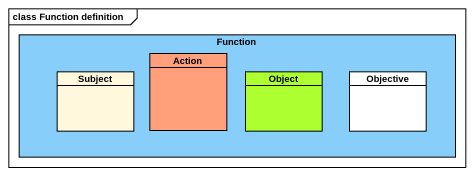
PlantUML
@startuml
mainframe class Function definition
hide circle
hide empty members
rectangle Function #87CEFA {
  class Subject #FFF8DC
  class "Action" as Action_ #FFA07A
  class "Object" as Object_ #ADFF2F
  class Objective #FFFFFF
}
@enduml
